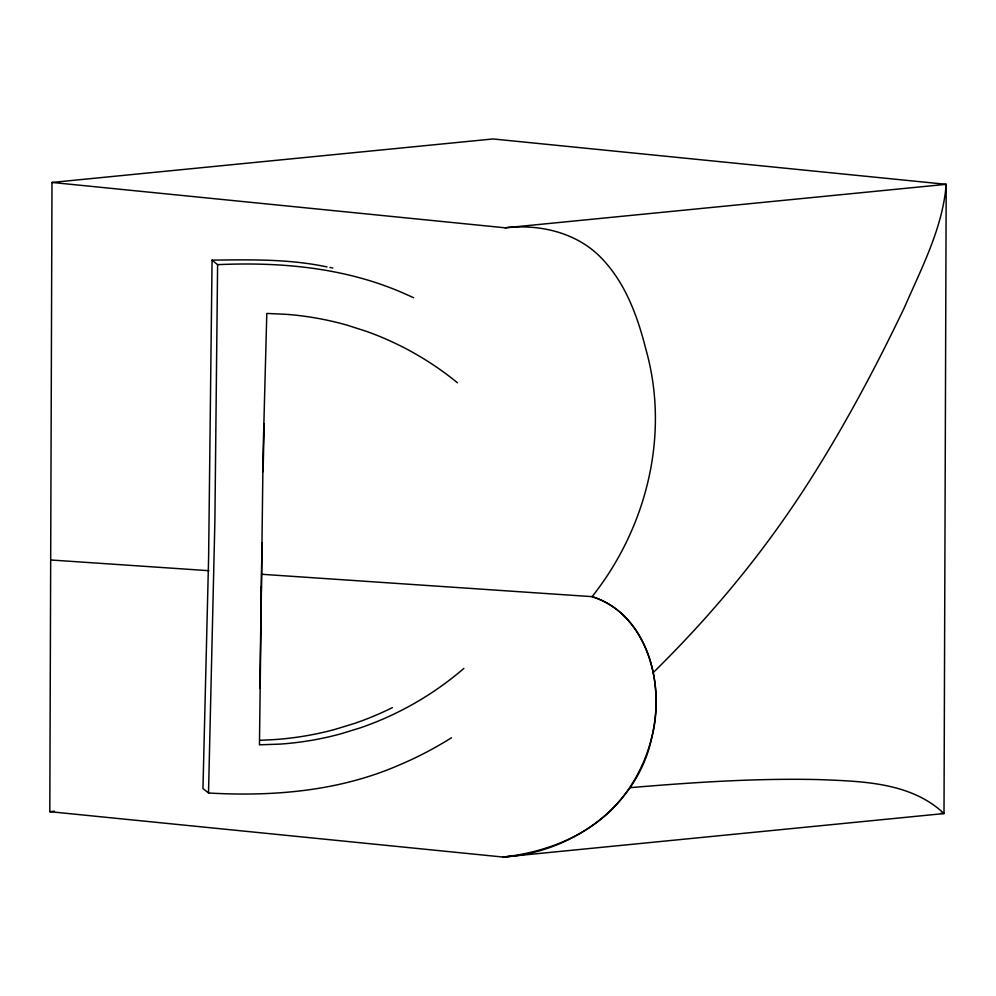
<?xml version="1.0" encoding="UTF-8"?>
<svg xmlns="http://www.w3.org/2000/svg" width="996" height="996" viewBox="0 0 996 996"><rect width="100%" height="100%" fill="white"/><g stroke="black" fill="none" stroke-linecap="round" stroke-linejoin="round"><path stroke-width="1.49" d="M463.875 668.403A313.74 309.881 -50.8 0 1 360.029 727.952L340.408 733.952A313.74 309.881 -50.8 0 1 279.888 744.112L259.458 744.821L263.106 452.47L266.804 313.429L287.209 314.387A313.74 309.881 -50.8 0 1 347.355 325.231L366.752 331.469A313.74 309.881 -50.8 0 1 457.488 382.8M49.8 811.678L51.991 182.442L493.008 138.954L946.2 184.322L944.009 813.558L502.992 857.046L49.8 811.678L54.444 811.217M326.987 266.928C289.226 258.873 250.444 259.657 212.061 260.143L208.612 557.76L202.96 788.483L208.513 793.003C272.493 796.676 338.018 791.334 397.479 765.775A362.868 358.398 -50.8 0 0 451.499 737.75M212.061 260.143L217.601 264.662L214.899 520.572L208.513 793.003M261.998 542.882L259.856 688.448M263.069 471.631L264.226 423.91M260.728 605.78L261.363 586.607M51.991 182.442L505.184 227.81C539.882 223.814 577.556 232.628 602.07 258.748C625.637 283.524 637.652 316.591 645.844 349.185C670.096 434.505 646.703 527.88 592.072 596.654C630.642 608.444 651.645 648.645 655.306 686.618A107.892 74.849 -84.3 0 1 655.903 708.368C653.949 747.51 637.091 785.508 608.681 812.612C579.784 839.205 541.575 852.825 502.992 857.046C570.895 853.161 637.154 806.424 651.733 737.974C665.154 686.082 648.794 614.681 592.072 596.654L261.649 574.269M653.202 672.636C694.673 631.862 733.268 588.126 767.904 541.388A1043.621 723.98 -84.3 0 0 804.917 488.077C842.18 430.384 874.675 369.703 904.293 307.776C921.499 268.086 942.714 228.121 946.2 184.322L505.184 227.81M629.945 787.674C692.93 782.408 756.126 778.088 819.372 779.607C862.175 781.325 910.979 782.221 944.009 813.558L940.909 813.246M217.601 264.662C281.395 261.774 346.67 267.712 405.546 294.094A362.868 358.398 -50.8 0 1 413.601 297.717M259.67 740.339L274.336 739.592A313.74 309.881 -50.8 0 0 334.855 729.433L354.476 723.432A313.74 309.881 -50.8 0 0 392.362 707.633M50.684 559.976L208.911 570.696M329.888 267.451L332.789 267.974"/></g></svg>
